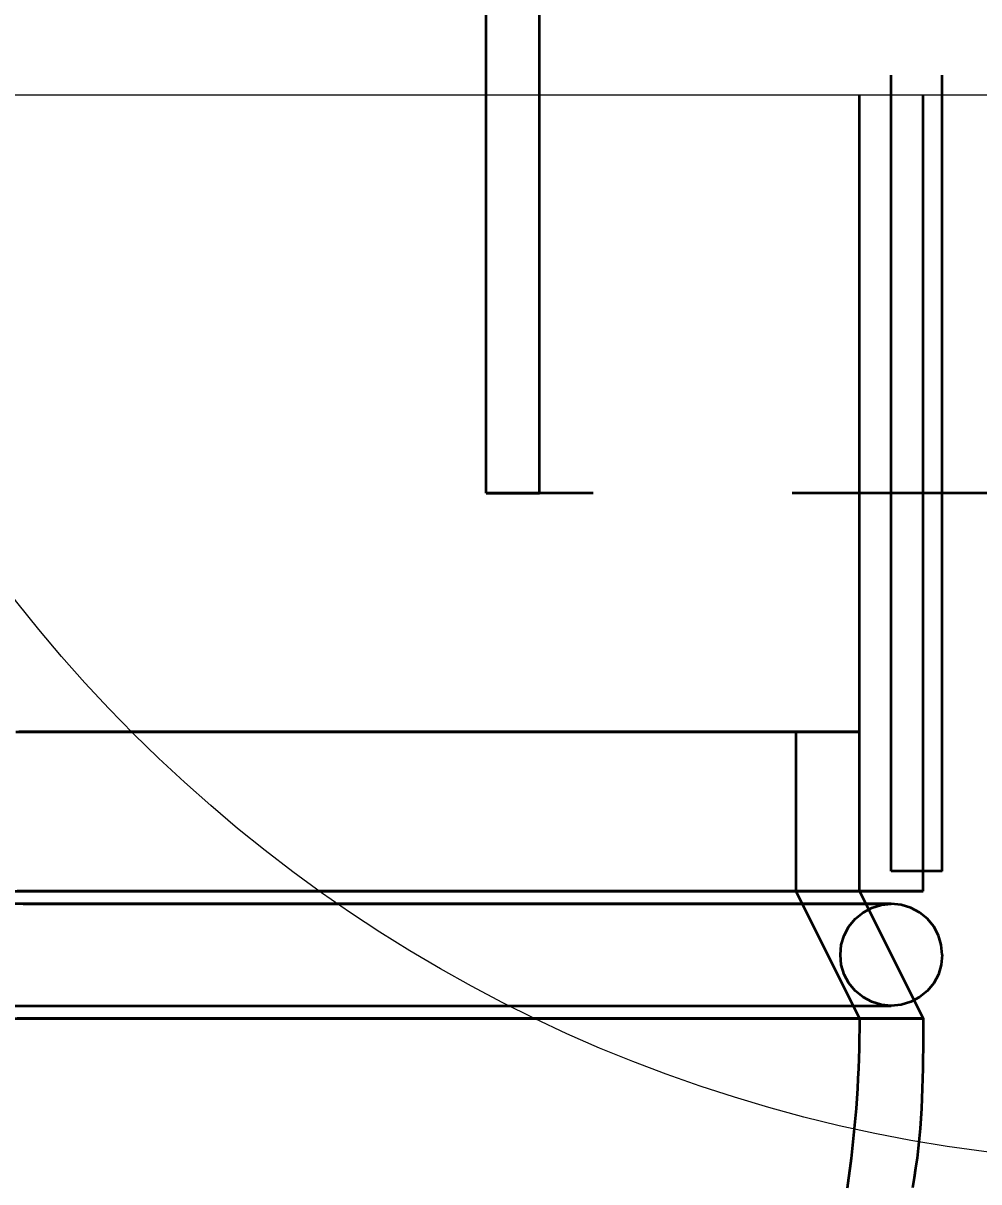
# Model space of a CAD drawing. Header units: millimetres. Extents: x 0 to 2382, y 0 to 420.
# Drawn here: x 299.39 to 304.19, y 225.54 to 231.36 of the extents above; entities that cross this region are included whole.
import ezdxf

# ---------------------------------------------------------------- set-up
doc = ezdxf.new("R2010")
doc.units = ezdxf.units.MM
doc.linetypes.add('IRAM-E-TRAZOS', pattern=[5, 4, -1])
doc.linetypes.add('IRAM-F-TRAZO-PUNTO', pattern=[20, 15, -2, 1, -2])
for name, color, linetype, lineweight in [('01-VISIBLE', 7, 'CONTINUOUS', 70), ('02-OCULTA', 4, 'IRAM-E-TRAZOS', 35), ('03-EJE', 1, 'IRAM-F-TRAZO-PUNTO', 18), ('04-COTA', 3, 'CONTINUOUS', 18), ('08-FINA', 5, 'CONTINUOUS', 18)]:
    doc.layers.add(name, color=color, linetype=linetype, lineweight=lineweight)
doc.styles.add('ISO3098', font='isocpeur.ttf')
doc.dimstyles.new('FLAMA-IRAM', dxfattribs={"dimtxt": 3.5, "dimasz": 3.5, "dimexe": 2, "dimexo": 1.5, "dimgap": 1, "dimtad": 1, "dimdec": 1, "dimtxsty": 'ISO3098', "dimblk": 'IRAM_FLECHA', "dimblk1": 'IRAM_FLECHA', "dimblk2": 'IRAM_FLECHA', "dimcen": 2.5, "dimclrd": 256, "dimclre": 256, "dimclrt": 256, "dimazin": 3, "dimtfac": 1, "dimtmove": 0, "dimatfit": 3, "dimlwd": 18, "dimlwe": 18})

# ---------------------------------------------------------------- blocks, each defined once
blk = doc.blocks.new('IRAM_FLECHA')
blk.add_solid([(0, 0), (-1, 0.125), (-1, -0.125)])

msp = doc.modelspace()

# ---------------------------------------------------------------- linework, layer by layer
at = {"layer": '01-VISIBLE'}
for radius in [17.5, 12.6, 12.4]:
    msp.add_circle((307.5, 231), radius, dxfattribs=at)
at = {"layer": '02-OCULTA'}
for p, q in [((303.5925, 227), (303.5925, 291)), ((303.7525, 227.1), (303.7525, 290.9)), ((303.7525, 227.1), (303.7525, 290.9)), ((303.9125, 227), (303.9125, 290.9)), ((304.0085, 227.1), (304.0085, 290.9)), ((304.0085, 227.1), (304.0085, 248.1482)), ((301.718, 229), (301.718, 237)), ((301.718, 229), (301.718, 237)), ((301.9855, 229), (301.9855, 236.8939)), ((301.9855, 229), (301.9855, 236.8939)), ((307.2549, 229), (301.718, 229)), ((307.2549, 229), (301.718, 229)), ((307.2549, 229), (301.9855, 229)), ((307.2549, 229), (301.9855, 229)), ((303.2725, 227.8), (303.2725, 227)), ((303.5925, 227), (303.5925, 227.8)), ((304.0085, 227.1), (303.7525, 227.1)), ((304.0085, 227.1), (303.7525, 227.1)), ((303.2725, 227), (303.5925, 226.36)), ((303.5925, 227), (303.9125, 226.36))]:
    msp.add_line(p, q, dxfattribs=at)
for points in [[(301.9855, 229), (301.9409, 229), (301.8964, 229), (301.8518, 229), (301.8072, 229), (301.7626, 229), (301.718, 229)], [(301.718, 229), (301.7626, 229), (301.8072, 229), (301.8518, 229), (301.8964, 229), (301.9409, 229), (301.9855, 229)], [(299.3557, 227.8), (299.4325, 227.8), (299.5093, 227.8), (299.5861, 227.8), (299.6629, 227.8), (299.7397, 227.8), (299.8165, 227.8), (299.8933, 227.8), (299.9701, 227.8), (300.0469, 227.8), (300.1237, 227.8), (300.2005, 227.8), (300.2773, 227.8), (300.3541, 227.8), (300.4309, 227.8), (300.5077, 227.8), (300.5845, 227.8), (300.6613, 227.8), (300.7381, 227.8), (300.8149, 227.8), (300.8917, 227.8), (300.9685, 227.8), (301.0453, 227.8), (301.1221, 227.8), (301.1989, 227.8), (301.2757, 227.8), (301.3525, 227.8), (301.4293, 227.8), (301.5061, 227.8), (301.5829, 227.8), (301.6597, 227.8), (301.7365, 227.8), (301.8133, 227.8), (301.8901, 227.8), (301.9669, 227.8), (302.0437, 227.8), (302.1205, 227.8), (302.1973, 227.8), (302.2741, 227.8), (302.3509, 227.8), (302.4277, 227.8), (302.5045, 227.8), (302.5813, 227.8), (302.6581, 227.8), (302.7349, 227.8), (302.8117, 227.8), (302.8885, 227.8), (302.9653, 227.8), (303.0421, 227.8), (303.1189, 227.8), (303.1957, 227.8), (303.2725, 227.8)], [(299.3589, 227.8), (299.4373, 227.8), (299.5157, 227.8), (299.5941, 227.8), (299.6725, 227.8), (299.7509, 227.8), (299.8293, 227.8), (299.9077, 227.8), (299.9861, 227.8), (300.0645, 227.8), (300.1429, 227.8), (300.2213, 227.8), (300.2997, 227.8), (300.3781, 227.8), (300.4565, 227.8), (300.5349, 227.8), (300.6133, 227.8), (300.6917, 227.8), (300.7701, 227.8), (300.8485, 227.8), (300.9269, 227.8), (301.0053, 227.8), (301.0837, 227.8), (301.1621, 227.8), (301.2405, 227.8), (301.3189, 227.8), (301.3973, 227.8), (301.4757, 227.8), (301.5541, 227.8), (301.6325, 227.8), (301.7109, 227.8), (301.7893, 227.8), (301.8677, 227.8), (301.9461, 227.8), (302.0245, 227.8), (302.1029, 227.8), (302.1813, 227.8), (302.2597, 227.8), (302.3381, 227.8), (302.4165, 227.8), (302.4949, 227.8), (302.5733, 227.8), (302.6517, 227.8), (302.7301, 227.8), (302.8085, 227.8), (302.8869, 227.8), (302.9653, 227.8), (303.0437, 227.8), (303.1221, 227.8), (303.2005, 227.8), (303.2789, 227.8), (303.3573, 227.8), (303.4357, 227.8), (303.5141, 227.8), (303.5925, 227.8)], [(303.2725, 227.8), (303.2225, 227.8), (303.1724, 227.8), (303.1224, 227.8), (303.0724, 227.8), (303.0223, 227.8), (302.9723, 227.8), (302.9223, 227.8), (302.8722, 227.8), (302.8222, 227.8), (302.7722, 227.8), (302.7221, 227.8), (302.6721, 227.8), (302.6221, 227.8), (302.572, 227.8), (302.522, 227.8), (302.472, 227.8), (302.4219, 227.8), (302.3719, 227.8), (302.3219, 227.8), (302.2718, 227.8), (302.2218, 227.8), (302.1718, 227.8), (302.1218, 227.8), (302.0717, 227.8), (302.0217, 227.8), (301.9717, 227.8), (301.9216, 227.8), (301.8716, 227.8), (301.8216, 227.8), (301.7715, 227.8), (301.7215, 227.8), (301.6715, 227.8), (301.6214, 227.8), (301.5714, 227.8), (301.5214, 227.8), (301.4713, 227.8), (301.4213, 227.8), (301.3713, 227.8), (301.3212, 227.8), (301.2712, 227.8), (301.2212, 227.8), (301.1711, 227.8), (301.1211, 227.8), (301.0711, 227.8), (301.021, 227.8), (300.971, 227.8), (300.921, 227.8), (300.8709, 227.8), (300.8209, 227.8), (300.7709, 227.8), (300.7208, 227.8), (300.6708, 227.8), (300.6208, 227.8), (300.5707, 227.8), (300.5207, 227.8), (300.4707, 227.8), (300.4206, 227.8), (300.3706, 227.8), (300.3206, 227.8), (300.2705, 227.8), (300.2205, 227.8), (300.1705, 227.8), (300.1204, 227.8), (300.0704, 227.8), (300.0204, 227.8), (299.9704, 227.8), (299.9203, 227.8), (299.8703, 227.8), (299.8203, 227.8), (299.7702, 227.8), (299.7202, 227.8), (299.6702, 227.8), (299.6201, 227.8), (299.5701, 227.8), (299.5201, 227.8), (299.47, 227.8), (299.42, 227.8), (299.37, 227.8)], [(303.5925, 227.8), (303.5424, 227.8), (303.4923, 227.8), (303.4422, 227.8), (303.3921, 227.8), (303.342, 227.8), (303.2919, 227.8), (303.2418, 227.8), (303.1917, 227.8), (303.1416, 227.8), (303.0915, 227.8), (303.0414, 227.8), (302.9913, 227.8), (302.9413, 227.8), (302.8912, 227.8), (302.8411, 227.8), (302.791, 227.8), (302.7409, 227.8), (302.6908, 227.8), (302.6407, 227.8), (302.5906, 227.8), (302.5405, 227.8), (302.4904, 227.8), (302.4403, 227.8), (302.3902, 227.8), (302.3401, 227.8), (302.29, 227.8), (302.2399, 227.8), (302.1898, 227.8), (302.1397, 227.8), (302.0896, 227.8), (302.0395, 227.8), (301.9894, 227.8), (301.9393, 227.8), (301.8892, 227.8), (301.8391, 227.8), (301.789, 227.8), (301.739, 227.8), (301.6889, 227.8), (301.6388, 227.8), (301.5887, 227.8), (301.5386, 227.8), (301.4885, 227.8), (301.4384, 227.8), (301.3883, 227.8), (301.3382, 227.8), (301.2881, 227.8), (301.238, 227.8), (301.1879, 227.8), (301.1378, 227.8), (301.0877, 227.8), (301.0376, 227.8), (300.9875, 227.8), (300.9374, 227.8), (300.8873, 227.8), (300.8372, 227.8), (300.7871, 227.8), (300.737, 227.8), (300.6869, 227.8), (300.6368, 227.8), (300.5867, 227.8), (300.5367, 227.8), (300.4866, 227.8), (300.4365, 227.8), (300.3864, 227.8), (300.3363, 227.8), (300.2862, 227.8), (300.2361, 227.8), (300.186, 227.8), (300.1359, 227.8), (300.0858, 227.8), (300.0357, 227.8), (299.9856, 227.8), (299.9355, 227.8), (299.8854, 227.8), (299.8353, 227.8), (299.7852, 227.8), (299.7351, 227.8), (299.685, 227.8), (299.6349, 227.8), (299.5848, 227.8), (299.5347, 227.8), (299.4846, 227.8), (299.4345, 227.8), (299.3844, 227.8)], [(299.3458, 227), (299.396, 227), (299.4462, 227), (299.4963, 227), (299.5465, 227), (299.5967, 227), (299.6469, 227), (299.6971, 227), (299.7473, 227), (299.7974, 227), (299.8476, 227), (299.8978, 227), (299.948, 227), (299.9982, 227), (300.0484, 227), (300.0985, 227), (300.1487, 227), (300.1989, 227), (300.2491, 227), (300.2993, 227), (300.3495, 227), (300.3996, 227), (300.4498, 227), (300.5, 227), (300.5502, 227), (300.6004, 227), (300.6506, 227), (300.7007, 227), (300.7509, 227), (300.8011, 227), (300.8513, 227), (300.9015, 227), (300.9517, 227), (301.0018, 227), (301.052, 227), (301.1022, 227), (301.1524, 227), (301.2026, 227), (301.2528, 227), (301.3029, 227), (301.3531, 227), (301.4033, 227), (301.4535, 227), (301.5037, 227), (301.5539, 227), (301.6041, 227), (301.6542, 227), (301.7044, 227), (301.7546, 227), (301.8048, 227), (301.855, 227), (301.9052, 227), (301.9553, 227), (302.0055, 227), (302.0557, 227), (302.1059, 227), (302.1561, 227), (302.2063, 227), (302.2564, 227), (302.3066, 227), (302.3568, 227), (302.407, 227), (302.4572, 227), (302.5074, 227), (302.5575, 227), (302.6077, 227), (302.6579, 227), (302.7081, 227), (302.7583, 227), (302.8085, 227), (302.8586, 227), (302.9088, 227), (302.959, 227), (303.0092, 227), (303.0594, 227), (303.1096, 227), (303.1597, 227), (303.2099, 227), (303.2601, 227), (303.3103, 227), (303.3605, 227), (303.4107, 227), (303.4608, 227), (303.511, 227), (303.5612, 227), (303.6114, 227), (303.6616, 227), (303.7118, 227), (303.7619, 227), (303.8121, 227), (303.8623, 227), (303.9125, 227)], [(299.3557, 227), (299.4325, 227), (299.5093, 227), (299.5861, 227), (299.6629, 227), (299.7397, 227), (299.8165, 227), (299.8933, 227), (299.9701, 227), (300.0469, 227), (300.1237, 227), (300.2005, 227), (300.2773, 227), (300.3541, 227), (300.4309, 227), (300.5077, 227), (300.5845, 227), (300.6613, 227), (300.7381, 227), (300.8149, 227), (300.8917, 227), (300.9685, 227), (301.0453, 227), (301.1221, 227), (301.1989, 227), (301.2757, 227), (301.3525, 227), (301.4293, 227), (301.5061, 227), (301.5829, 227), (301.6597, 227), (301.7365, 227), (301.8133, 227), (301.8901, 227), (301.9669, 227), (302.0437, 227), (302.1205, 227), (302.1973, 227), (302.2741, 227), (302.3509, 227), (302.4277, 227), (302.5045, 227), (302.5813, 227), (302.6581, 227), (302.7349, 227), (302.8117, 227), (302.8885, 227), (302.9653, 227), (303.0421, 227), (303.1189, 227), (303.1957, 227), (303.2725, 227)], [(299.3589, 227), (299.4373, 227), (299.5157, 227), (299.5941, 227), (299.6725, 227), (299.7509, 227), (299.8293, 227), (299.9077, 227), (299.9861, 227), (300.0645, 227), (300.1429, 227), (300.2213, 227), (300.2997, 227), (300.3781, 227), (300.4565, 227), (300.5349, 227), (300.6133, 227), (300.6917, 227), (300.7701, 227), (300.8485, 227), (300.9269, 227), (301.0053, 227), (301.0837, 227), (301.1621, 227), (301.2405, 227), (301.3189, 227), (301.3973, 227), (301.4757, 227), (301.5541, 227), (301.6325, 227), (301.7109, 227), (301.7893, 227), (301.8677, 227), (301.9461, 227), (302.0245, 227), (302.1029, 227), (302.1813, 227), (302.2597, 227), (302.3381, 227), (302.4165, 227), (302.4949, 227), (302.5733, 227), (302.6517, 227), (302.7301, 227), (302.8085, 227), (302.8869, 227), (302.9653, 227), (303.0437, 227), (303.1221, 227), (303.2005, 227), (303.2789, 227), (303.3573, 227), (303.4357, 227), (303.5141, 227), (303.5925, 227)], [(299.3589, 227), (299.4373, 227), (299.5157, 227), (299.5941, 227), (299.6725, 227), (299.7509, 227), (299.8293, 227), (299.9077, 227), (299.9861, 227), (300.0645, 227), (300.1429, 227), (300.2213, 227), (300.2997, 227), (300.3781, 227), (300.4565, 227), (300.5349, 227), (300.6133, 227), (300.6917, 227), (300.7701, 227), (300.8485, 227), (300.9269, 227), (301.0053, 227), (301.0837, 227), (301.1621, 227), (301.2405, 227), (301.3189, 227), (301.3973, 227), (301.4757, 227), (301.5541, 227), (301.6325, 227), (301.7109, 227), (301.7893, 227), (301.8677, 227), (301.9461, 227), (302.0245, 227), (302.1029, 227), (302.1813, 227), (302.2597, 227), (302.3381, 227), (302.4165, 227), (302.4949, 227), (302.5733, 227), (302.6517, 227), (302.7301, 227), (302.8085, 227), (302.8869, 227), (302.9653, 227), (303.0437, 227), (303.1221, 227), (303.2005, 227), (303.2789, 227), (303.3573, 227), (303.4357, 227), (303.5141, 227), (303.5925, 227)], [(303.9125, 227), (303.8625, 227), (303.8125, 227), (303.7625, 227), (303.7125, 227), (303.6625, 227), (303.6125, 227), (303.5625, 227), (303.5125, 227), (303.4625, 227), (303.4125, 227), (303.3625, 227), (303.3125, 227), (303.2625, 227), (303.2125, 227), (303.1625, 227), (303.1125, 227), (303.0625, 227), (303.0125, 227), (302.9625, 227), (302.9125, 227), (302.8625, 227), (302.8125, 227), (302.7625, 227), (302.7125, 227), (302.6625, 227), (302.6125, 227), (302.5625, 227), (302.5125, 227), (302.4625, 227), (302.4125, 227), (302.3625, 227), (302.3125, 227), (302.2625, 227), (302.2125, 227), (302.1625, 227), (302.1125, 227), (302.0625, 227), (302.0125, 227), (301.9625, 227), (301.9125, 227), (301.8625, 227), (301.8125, 227), (301.7625, 227), (301.7125, 227), (301.6625, 227), (301.6125, 227), (301.5625, 227), (301.5125, 227), (301.4625, 227), (301.4125, 227), (301.3625, 227), (301.3125, 227), (301.2625, 227), (301.2125, 227), (301.1625, 227), (301.1125, 227), (301.0625, 227), (301.0125, 227), (300.9625, 227), (300.9125, 227), (300.8625, 227), (300.8125, 227), (300.7625, 227), (300.7125, 227), (300.6625, 227), (300.6125, 227), (300.5625, 227), (300.5125, 227), (300.4625, 227), (300.4125, 227), (300.3625, 227), (300.3125, 227), (300.2625, 227), (300.2125, 227), (300.1625, 227), (300.1125, 227), (300.0625, 227), (300.0125, 227), (299.9625, 227), (299.9125, 227), (299.8625, 227), (299.8125, 227), (299.7625, 227), (299.7125, 227), (299.6625, 227), (299.6125, 227), (299.5625, 227), (299.5125, 227), (299.4625, 227), (299.4125, 227), (299.3625, 227)], [(303.2725, 227), (303.2225, 227), (303.1724, 227), (303.1224, 227), (303.0724, 227), (303.0223, 227), (302.9723, 227), (302.9223, 227), (302.8722, 227), (302.8222, 227), (302.7722, 227), (302.7221, 227), (302.6721, 227), (302.6221, 227), (302.572, 227), (302.522, 227), (302.472, 227), (302.4219, 227), (302.3719, 227), (302.3219, 227), (302.2718, 227), (302.2218, 227), (302.1718, 227), (302.1218, 227), (302.0717, 227), (302.0217, 227), (301.9717, 227), (301.9216, 227), (301.8716, 227), (301.8216, 227), (301.7715, 227), (301.7215, 227), (301.6715, 227), (301.6214, 227), (301.5714, 227), (301.5214, 227), (301.4713, 227), (301.4213, 227), (301.3713, 227), (301.3212, 227), (301.2712, 227), (301.2212, 227), (301.1711, 227), (301.1211, 227), (301.0711, 227), (301.021, 227), (300.971, 227), (300.921, 227), (300.8709, 227), (300.8209, 227), (300.7709, 227), (300.7208, 227), (300.6708, 227), (300.6208, 227), (300.5707, 227), (300.5207, 227), (300.4707, 227), (300.4206, 227), (300.3706, 227), (300.3206, 227), (300.2705, 227), (300.2205, 227), (300.1705, 227), (300.1204, 227), (300.0704, 227), (300.0204, 227), (299.9704, 227), (299.9203, 227), (299.8703, 227), (299.8203, 227), (299.7702, 227), (299.7202, 227), (299.6702, 227), (299.6201, 227), (299.5701, 227), (299.5201, 227), (299.47, 227), (299.42, 227), (299.37, 227)], [(303.5925, 227), (303.5424, 227), (303.4923, 227), (303.4422, 227), (303.3921, 227), (303.342, 227), (303.2919, 227), (303.2418, 227), (303.1917, 227), (303.1416, 227), (303.0915, 227), (303.0414, 227), (302.9913, 227), (302.9413, 227), (302.8912, 227), (302.8411, 227), (302.791, 227), (302.7409, 227), (302.6908, 227), (302.6407, 227), (302.5906, 227), (302.5405, 227), (302.4904, 227), (302.4403, 227), (302.3902, 227), (302.3401, 227), (302.29, 227), (302.2399, 227), (302.1898, 227), (302.1397, 227), (302.0896, 227), (302.0395, 227), (301.9894, 227), (301.9393, 227), (301.8892, 227), (301.8391, 227), (301.789, 227), (301.739, 227), (301.6889, 227), (301.6388, 227), (301.5887, 227), (301.5386, 227), (301.4885, 227), (301.4384, 227), (301.3883, 227), (301.3382, 227), (301.2881, 227), (301.238, 227), (301.1879, 227), (301.1378, 227), (301.0877, 227), (301.0376, 227), (300.9875, 227), (300.9374, 227), (300.8873, 227), (300.8372, 227), (300.7871, 227), (300.737, 227), (300.6869, 227), (300.6368, 227), (300.5867, 227), (300.5367, 227), (300.4866, 227), (300.4365, 227), (300.3864, 227), (300.3363, 227), (300.2862, 227), (300.2361, 227), (300.186, 227), (300.1359, 227), (300.0858, 227), (300.0357, 227), (299.9856, 227), (299.9355, 227), (299.8854, 227), (299.8353, 227), (299.7852, 227), (299.7351, 227), (299.685, 227), (299.6349, 227), (299.5848, 227), (299.5347, 227), (299.4846, 227), (299.4345, 227), (299.3844, 227)], [(303.5925, 227), (303.5424, 227), (303.4923, 227), (303.4422, 227), (303.3921, 227), (303.342, 227), (303.2919, 227), (303.2418, 227), (303.1917, 227), (303.1416, 227), (303.0915, 227), (303.0414, 227), (302.9913, 227), (302.9413, 227), (302.8912, 227), (302.8411, 227), (302.791, 227), (302.7409, 227), (302.6908, 227), (302.6407, 227), (302.5906, 227), (302.5405, 227), (302.4904, 227), (302.4403, 227), (302.3902, 227), (302.3401, 227), (302.29, 227), (302.2399, 227), (302.1898, 227), (302.1397, 227), (302.0896, 227), (302.0395, 227), (301.9894, 227), (301.9393, 227), (301.8892, 227), (301.8391, 227), (301.789, 227), (301.739, 227), (301.6889, 227), (301.6388, 227), (301.5887, 227), (301.5386, 227), (301.4885, 227), (301.4384, 227), (301.3883, 227), (301.3382, 227), (301.2881, 227), (301.238, 227), (301.1879, 227), (301.1378, 227), (301.0877, 227), (301.0376, 227), (300.9875, 227), (300.9374, 227), (300.8873, 227), (300.8372, 227), (300.7871, 227), (300.737, 227), (300.6869, 227), (300.6368, 227), (300.5867, 227), (300.5367, 227), (300.4866, 227), (300.4365, 227), (300.3864, 227), (300.3363, 227), (300.2862, 227), (300.2361, 227), (300.186, 227), (300.1359, 227), (300.0858, 227), (300.0357, 227), (299.9856, 227), (299.9355, 227), (299.8854, 227), (299.8353, 227), (299.7852, 227), (299.7351, 227), (299.685, 227), (299.6349, 227), (299.5848, 227), (299.5347, 227), (299.4846, 227), (299.4345, 227), (299.3844, 227)], [(303.7525, 226.936), (303.7024, 226.936), (303.6523, 226.936), (303.6022, 226.936), (303.5521, 226.936), (303.502, 226.936), (303.452, 226.936), (303.4019, 226.936), (303.3518, 226.936), (303.3017, 226.936), (303.2516, 226.936), (303.2015, 226.936), (303.1514, 226.936), (303.1013, 226.936), (303.0512, 226.936), (303.0011, 226.936), (302.951, 226.936), (302.901, 226.936), (302.8509, 226.936), (302.8008, 226.936), (302.7507, 226.936), (302.7006, 226.936), (302.6505, 226.936), (302.6004, 226.936), (302.5503, 226.936), (302.5002, 226.936), (302.4501, 226.936), (302.4, 226.936), (302.35, 226.936), (302.2999, 226.936), (302.2498, 226.936), (302.1997, 226.936), (302.1496, 226.936), (302.0995, 226.936), (302.0494, 226.936), (301.9993, 226.936), (301.9492, 226.936), (301.8991, 226.936), (301.849, 226.936), (301.799, 226.936), (301.7489, 226.936), (301.6988, 226.936), (301.6487, 226.936), (301.5986, 226.936), (301.5485, 226.936), (301.4984, 226.936), (301.4483, 226.936), (301.3982, 226.936), (301.3481, 226.936), (301.298, 226.936), (301.248, 226.936), (301.1979, 226.936), (301.1478, 226.936), (301.0977, 226.936), (301.0476, 226.936), (300.9975, 226.936), (300.9474, 226.936), (300.8973, 226.936), (300.8472, 226.936), (300.7971, 226.936), (300.747, 226.936), (300.697, 226.936), (300.6469, 226.936), (300.5968, 226.936), (300.5467, 226.936), (300.4966, 226.936), (300.4465, 226.936), (300.3964, 226.936), (300.3463, 226.936), (300.2962, 226.936), (300.2461, 226.936), (300.1961, 226.936), (300.146, 226.936), (300.0959, 226.936), (300.0458, 226.936), (299.9957, 226.936), (299.9456, 226.936), (299.8955, 226.936), (299.8454, 226.936), (299.7953, 226.936), (299.7452, 226.936), (299.6951, 226.936), (299.6451, 226.936), (299.595, 226.936), (299.5449, 226.936), (299.4948, 226.936), (299.4447, 226.936), (299.3946, 226.936), (299.3445, 226.936)], [(299.3915, 226.936), (299.4416, 226.936), (299.4917, 226.936), (299.5419, 226.936), (299.592, 226.936), (299.6421, 226.936), (299.6922, 226.936), (299.7424, 226.936), (299.7925, 226.936), (299.8426, 226.936), (299.8928, 226.936), (299.9429, 226.936), (299.993, 226.936), (300.0431, 226.936), (300.0933, 226.936), (300.1434, 226.936), (300.1935, 226.936), (300.2436, 226.936), (300.2938, 226.936), (300.3439, 226.936), (300.394, 226.936), (300.4441, 226.936), (300.4943, 226.936), (300.5444, 226.936), (300.5945, 226.936), (300.6447, 226.936), (300.6948, 226.936), (300.7449, 226.936), (300.795, 226.936), (300.8452, 226.936), (300.8953, 226.936), (300.9454, 226.936), (300.9955, 226.936), (301.0457, 226.936), (301.0958, 226.936), (301.1459, 226.936), (301.196, 226.936), (301.2462, 226.936), (301.2963, 226.936), (301.3464, 226.936), (301.3966, 226.936), (301.4467, 226.936), (301.4968, 226.936), (301.5469, 226.936), (301.5971, 226.936), (301.6472, 226.936), (301.6973, 226.936), (301.7474, 226.936), (301.7976, 226.936), (301.8477, 226.936), (301.8978, 226.936), (301.9479, 226.936), (301.9981, 226.936), (302.0482, 226.936), (302.0983, 226.936), (302.1484, 226.936), (302.1986, 226.936), (302.2487, 226.936), (302.2988, 226.936), (302.349, 226.936), (302.3991, 226.936), (302.4492, 226.936), (302.4993, 226.936), (302.5495, 226.936), (302.5996, 226.936), (302.6497, 226.936), (302.6998, 226.936), (302.75, 226.936), (302.8001, 226.936), (302.8502, 226.936), (302.9003, 226.936), (302.9505, 226.936), (303.0006, 226.936), (303.0507, 226.936), (303.1009, 226.936), (303.151, 226.936), (303.2011, 226.936), (303.2512, 226.936), (303.3014, 226.936), (303.3515, 226.936), (303.4016, 226.936), (303.4517, 226.936), (303.5019, 226.936), (303.552, 226.936), (303.6021, 226.936), (303.6522, 226.936), (303.7024, 226.936), (303.7525, 226.936)], [(303.7525, 226.424), (303.7026, 226.4289), (303.6545, 226.4435), (303.6103, 226.4671), (303.5715, 226.499), (303.5396, 226.5378), (303.516, 226.582), (303.5014, 226.6301), (303.4965, 226.68), (303.5014, 226.7299), (303.516, 226.778), (303.5396, 226.8222), (303.5715, 226.861), (303.6103, 226.8929), (303.6545, 226.9165), (303.7026, 226.9311), (303.7525, 226.936)], [(304.0085, 226.68), (304.0036, 226.7299), (303.989, 226.778), (303.9654, 226.8222), (303.9335, 226.861), (303.8947, 226.8929), (303.8505, 226.9165), (303.8024, 226.9311), (303.7525, 226.936)], [(304.0085, 226.68), (304.0036, 226.6301), (303.989, 226.582), (303.9654, 226.5378), (303.9335, 226.499), (303.8947, 226.4671), (303.8505, 226.4435), (303.8024, 226.4289), (303.7525, 226.424)], [(299.3173, 226.424), (299.3965, 226.424), (299.4757, 226.424), (299.5549, 226.424), (299.6341, 226.424), (299.7133, 226.424), (299.7925, 226.424), (299.8717, 226.424), (299.9509, 226.424), (300.0301, 226.424), (300.1093, 226.424), (300.1885, 226.424), (300.2677, 226.424), (300.3469, 226.424), (300.4261, 226.424), (300.5053, 226.424), (300.5845, 226.424), (300.6637, 226.424), (300.7429, 226.424), (300.8221, 226.424), (300.9013, 226.424), (300.9805, 226.424), (301.0597, 226.424), (301.1389, 226.424), (301.2181, 226.424), (301.2973, 226.424), (301.3765, 226.424), (301.4557, 226.424), (301.5349, 226.424), (301.6141, 226.424), (301.6933, 226.424), (301.7725, 226.424), (301.8517, 226.424), (301.9309, 226.424), (302.0101, 226.424), (302.0893, 226.424), (302.1685, 226.424), (302.2477, 226.424), (302.3269, 226.424), (302.4061, 226.424), (302.4853, 226.424), (302.5645, 226.424), (302.6437, 226.424), (302.7229, 226.424), (302.8021, 226.424), (302.8813, 226.424), (302.9605, 226.424), (303.0397, 226.424), (303.1189, 226.424), (303.1981, 226.424), (303.2773, 226.424), (303.3565, 226.424), (303.4357, 226.424), (303.5149, 226.424), (303.5941, 226.424), (303.6733, 226.424), (303.7525, 226.424)], [(299.3915, 226.424), (299.4416, 226.424), (299.4917, 226.424), (299.5419, 226.424), (299.592, 226.424), (299.6421, 226.424), (299.6922, 226.424), (299.7424, 226.424), (299.7925, 226.424), (299.8426, 226.424), (299.8928, 226.424), (299.9429, 226.424), (299.993, 226.424), (300.0431, 226.424), (300.0933, 226.424), (300.1434, 226.424), (300.1935, 226.424), (300.2436, 226.424), (300.2938, 226.424), (300.3439, 226.424), (300.394, 226.424), (300.4441, 226.424), (300.4943, 226.424), (300.5444, 226.424), (300.5945, 226.424), (300.6447, 226.424), (300.6948, 226.424), (300.7449, 226.424), (300.795, 226.424), (300.8452, 226.424), (300.8953, 226.424), (300.9454, 226.424), (300.9955, 226.424), (301.0457, 226.424), (301.0958, 226.424), (301.1459, 226.424), (301.196, 226.424), (301.2462, 226.424), (301.2963, 226.424), (301.3464, 226.424), (301.3966, 226.424), (301.4467, 226.424), (301.4968, 226.424), (301.5469, 226.424), (301.5971, 226.424), (301.6472, 226.424), (301.6973, 226.424), (301.7474, 226.424), (301.7976, 226.424), (301.8477, 226.424), (301.8978, 226.424), (301.9479, 226.424), (301.9981, 226.424), (302.0482, 226.424), (302.0983, 226.424), (302.1484, 226.424), (302.1986, 226.424), (302.2487, 226.424), (302.2988, 226.424), (302.349, 226.424), (302.3991, 226.424), (302.4492, 226.424), (302.4993, 226.424), (302.5495, 226.424), (302.5996, 226.424), (302.6497, 226.424), (302.6998, 226.424), (302.75, 226.424), (302.8001, 226.424), (302.8502, 226.424), (302.9003, 226.424), (302.9505, 226.424), (303.0006, 226.424), (303.0507, 226.424), (303.1009, 226.424), (303.151, 226.424), (303.2011, 226.424), (303.2512, 226.424), (303.3014, 226.424), (303.3515, 226.424), (303.4016, 226.424), (303.4517, 226.424), (303.5019, 226.424), (303.552, 226.424), (303.6021, 226.424), (303.6522, 226.424), (303.7024, 226.424), (303.7525, 226.424)], [(299.3501, 226.36), (299.4002, 226.36), (299.4504, 226.36), (299.5005, 226.36), (299.5506, 226.36), (299.6008, 226.36), (299.6509, 226.36), (299.701, 226.36), (299.7512, 226.36), (299.8013, 226.36), (299.8514, 226.36), (299.9016, 226.36), (299.9517, 226.36), (300.0019, 226.36), (300.052, 226.36), (300.1021, 226.36), (300.1523, 226.36), (300.2024, 226.36), (300.2525, 226.36), (300.3027, 226.36), (300.3528, 226.36), (300.4029, 226.36), (300.4531, 226.36), (300.5032, 226.36), (300.5534, 226.36), (300.6035, 226.36), (300.6536, 226.36), (300.7038, 226.36), (300.7539, 226.36), (300.804, 226.36), (300.8542, 226.36), (300.9043, 226.36), (300.9544, 226.36), (301.0046, 226.36), (301.0547, 226.36), (301.1049, 226.36), (301.155, 226.36), (301.2051, 226.36), (301.2553, 226.36), (301.3054, 226.36), (301.3555, 226.36), (301.4057, 226.36), (301.4558, 226.36), (301.506, 226.36), (301.5561, 226.36), (301.6062, 226.36), (301.6564, 226.36), (301.7065, 226.36), (301.7566, 226.36), (301.8068, 226.36), (301.8569, 226.36), (301.907, 226.36), (301.9572, 226.36), (302.0073, 226.36), (302.0575, 226.36), (302.1076, 226.36), (302.1577, 226.36), (302.2079, 226.36), (302.258, 226.36), (302.3081, 226.36), (302.3583, 226.36), (302.4084, 226.36), (302.4585, 226.36), (302.5087, 226.36), (302.5588, 226.36), (302.609, 226.36), (302.6591, 226.36), (302.7092, 226.36), (302.7594, 226.36), (302.8095, 226.36), (302.8596, 226.36), (302.9098, 226.36), (302.9599, 226.36), (303.01, 226.36), (303.0602, 226.36), (303.1103, 226.36), (303.1605, 226.36), (303.2106, 226.36), (303.2607, 226.36), (303.3109, 226.36), (303.361, 226.36), (303.4111, 226.36), (303.4613, 226.36), (303.5114, 226.36), (303.5615, 226.36), (303.6117, 226.36), (303.6618, 226.36), (303.712, 226.36), (303.7621, 226.36), (303.8122, 226.36), (303.8624, 226.36), (303.9125, 226.36)], [(299.3589, 226.36), (299.4373, 226.36), (299.5157, 226.36), (299.5941, 226.36), (299.6725, 226.36), (299.7509, 226.36), (299.8293, 226.36), (299.9077, 226.36), (299.9861, 226.36), (300.0645, 226.36), (300.1429, 226.36), (300.2213, 226.36), (300.2997, 226.36), (300.3781, 226.36), (300.4565, 226.36), (300.5349, 226.36), (300.6133, 226.36), (300.6917, 226.36), (300.7701, 226.36), (300.8485, 226.36), (300.9269, 226.36), (301.0053, 226.36), (301.0837, 226.36), (301.1621, 226.36), (301.2405, 226.36), (301.3189, 226.36), (301.3973, 226.36), (301.4757, 226.36), (301.5541, 226.36), (301.6325, 226.36), (301.7109, 226.36), (301.7893, 226.36), (301.8677, 226.36), (301.9461, 226.36), (302.0245, 226.36), (302.1029, 226.36), (302.1813, 226.36), (302.2597, 226.36), (302.3381, 226.36), (302.4165, 226.36), (302.4949, 226.36), (302.5733, 226.36), (302.6517, 226.36), (302.7301, 226.36), (302.8085, 226.36), (302.8869, 226.36), (302.9653, 226.36), (303.0437, 226.36), (303.1221, 226.36), (303.2005, 226.36), (303.2789, 226.36), (303.3573, 226.36), (303.4357, 226.36), (303.5141, 226.36), (303.5925, 226.36)], [(303.9125, 226.36), (303.8625, 226.36), (303.8125, 226.36), (303.7625, 226.36), (303.7125, 226.36), (303.6625, 226.36), (303.6125, 226.36), (303.5625, 226.36), (303.5125, 226.36), (303.4625, 226.36), (303.4125, 226.36), (303.3625, 226.36), (303.3125, 226.36), (303.2625, 226.36), (303.2125, 226.36), (303.1625, 226.36), (303.1125, 226.36), (303.0625, 226.36), (303.0125, 226.36), (302.9625, 226.36), (302.9125, 226.36), (302.8625, 226.36), (302.8125, 226.36), (302.7625, 226.36), (302.7125, 226.36), (302.6625, 226.36), (302.6125, 226.36), (302.5625, 226.36), (302.5125, 226.36), (302.4625, 226.36), (302.4125, 226.36), (302.3625, 226.36), (302.3125, 226.36), (302.2625, 226.36), (302.2125, 226.36), (302.1625, 226.36), (302.1125, 226.36), (302.0625, 226.36), (302.0125, 226.36), (301.9625, 226.36), (301.9125, 226.36), (301.8625, 226.36), (301.8125, 226.36), (301.7625, 226.36), (301.7125, 226.36), (301.6625, 226.36), (301.6125, 226.36), (301.5625, 226.36), (301.5125, 226.36), (301.4625, 226.36), (301.4125, 226.36), (301.3625, 226.36), (301.3125, 226.36), (301.2625, 226.36), (301.2125, 226.36), (301.1625, 226.36), (301.1125, 226.36), (301.0625, 226.36), (301.0125, 226.36), (300.9625, 226.36), (300.9125, 226.36), (300.8625, 226.36), (300.8125, 226.36), (300.7625, 226.36), (300.7125, 226.36), (300.6625, 226.36), (300.6125, 226.36), (300.5625, 226.36), (300.5125, 226.36), (300.4625, 226.36), (300.4125, 226.36), (300.3625, 226.36), (300.3125, 226.36), (300.2625, 226.36), (300.2125, 226.36), (300.1625, 226.36), (300.1125, 226.36), (300.0625, 226.36), (300.0125, 226.36), (299.9625, 226.36), (299.9125, 226.36), (299.8625, 226.36), (299.8125, 226.36), (299.7625, 226.36), (299.7125, 226.36), (299.6625, 226.36), (299.6125, 226.36), (299.5625, 226.36), (299.5125, 226.36), (299.4625, 226.36), (299.4125, 226.36), (299.3625, 226.36)], [(303.5925, 226.36), (303.5424, 226.36), (303.4923, 226.36), (303.4422, 226.36), (303.3921, 226.36), (303.342, 226.36), (303.2919, 226.36), (303.2418, 226.36), (303.1917, 226.36), (303.1416, 226.36), (303.0915, 226.36), (303.0414, 226.36), (302.9913, 226.36), (302.9413, 226.36), (302.8912, 226.36), (302.8411, 226.36), (302.791, 226.36), (302.7409, 226.36), (302.6908, 226.36), (302.6407, 226.36), (302.5906, 226.36), (302.5405, 226.36), (302.4904, 226.36), (302.4403, 226.36), (302.3902, 226.36), (302.3401, 226.36), (302.29, 226.36), (302.2399, 226.36), (302.1898, 226.36), (302.1397, 226.36), (302.0896, 226.36), (302.0395, 226.36), (301.9894, 226.36), (301.9393, 226.36), (301.8892, 226.36), (301.8391, 226.36), (301.789, 226.36), (301.739, 226.36), (301.6889, 226.36), (301.6388, 226.36), (301.5887, 226.36), (301.5386, 226.36), (301.4885, 226.36), (301.4384, 226.36), (301.3883, 226.36), (301.3382, 226.36), (301.2881, 226.36), (301.238, 226.36), (301.1879, 226.36), (301.1378, 226.36), (301.0877, 226.36), (301.0376, 226.36), (300.9875, 226.36), (300.9374, 226.36), (300.8873, 226.36), (300.8372, 226.36), (300.7871, 226.36), (300.737, 226.36), (300.6869, 226.36), (300.6368, 226.36), (300.5867, 226.36), (300.5367, 226.36), (300.4866, 226.36), (300.4365, 226.36), (300.3864, 226.36), (300.3363, 226.36), (300.2862, 226.36), (300.2361, 226.36), (300.186, 226.36), (300.1359, 226.36), (300.0858, 226.36), (300.0357, 226.36), (299.9856, 226.36), (299.9355, 226.36), (299.8854, 226.36), (299.8353, 226.36), (299.7852, 226.36), (299.7351, 226.36), (299.685, 226.36), (299.6349, 226.36), (299.5848, 226.36), (299.5347, 226.36), (299.4846, 226.36), (299.4345, 226.36), (299.3844, 226.36)], [(303.5925, 226.36), (303.5924, 226.3097), (303.5918, 226.2594), (303.5908, 226.2091), (303.5893, 226.1588), (303.5873, 226.1085), (303.585, 226.0583), (303.5822, 226.0081), (303.5789, 225.9579), (303.5752, 225.9077), (303.571, 225.8575), (303.5665, 225.8074), (303.5615, 225.7574), (303.556, 225.7074), (303.5501, 225.6574), (303.5438, 225.6075), (303.5371, 225.5576), (303.5299, 225.5078)], [(303.9125, 226.36), (303.9126, 226.3098), (303.9123, 226.2596), (303.9119, 226.2094), (303.9112, 226.1593), (303.9103, 226.1091), (303.9091, 226.0589), (303.9077, 226.0088), (303.9059, 225.9586), (303.9036, 225.9085), (303.9008, 225.8584), (303.8973, 225.8083), (303.893, 225.7583), (303.8879, 225.7084), (303.8818, 225.6586), (303.8747, 225.6089), (303.8668, 225.5593), (303.8582, 225.5099)]]:
    msp.add_lwpolyline(points, dxfattribs=at)
for radius in [17.5, 17.5, 17.5, 12.6, 12.6, 12.6, 12.6, 12.6, 12.6, 12.6, 12.4, 12.4, 12.4, 12.4, 12.4, 12.4, 12.4]:
    msp.add_circle((307.5, 231), radius, dxfattribs=at)
at = {"layer": '03-EJE'}
for p, q in [((286, 231), (329, 231)), ((289.7, 231), (325.3, 231))]:
    msp.add_line(p, q, dxfattribs=at)
at = {"layer": '08-FINA'}
msp.add_circle((305.1547, 233), 7.3667, dxfattribs=at)

# ---------------------------------------------------------------- dimensions: what is measured, and where the dimension line sits
at = {"layer": '04-COTA'}
msp.add_linear_dim(base=(290, 204.5), p1=(290, 231), p2=(325, 231), dimstyle='FLAMA-IRAM', override={"dimlfac": 10, "dimpost": '%%c<>'}, dxfattribs=at).render()

doc.saveas('drawing.dxf')
